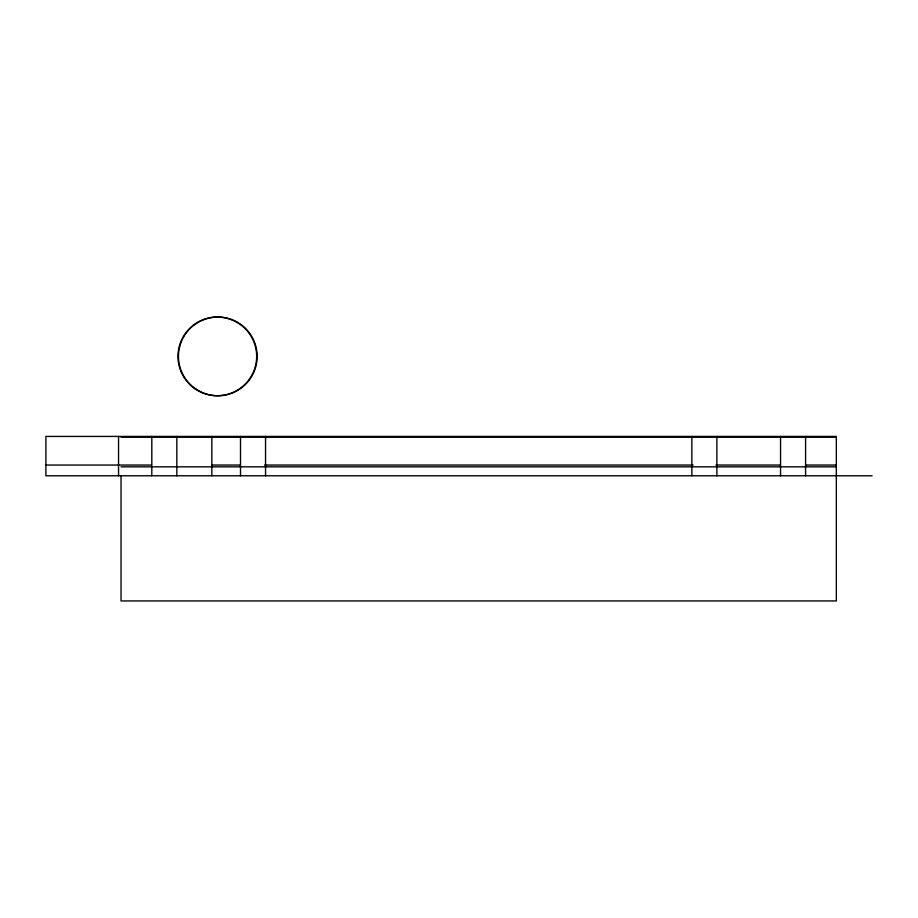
<?xml version="1.0" encoding="UTF-8"?>
<svg xmlns="http://www.w3.org/2000/svg" width="918" height="918" viewBox="0 0 918 918"><rect width="100%" height="100%" fill="white"/><g stroke="black" fill="none" stroke-linecap="round" stroke-linejoin="round"><path stroke-width="1.38" d="M121.05 437.152L836.332 437.152M45.9 465.047L118.215 465.047M118.548 465.047L151.504 465.047M211.679 465.047L240.332 465.047M264.682 465.047L693.067 465.047M715.983 465.047L780.461 465.047M806.245 465.047L836.332 465.047M121.05 466.826L836.332 466.826M872.1 475.776L45.9 475.776L45.9 436.429L836.332 436.429L836.332 600.946L121.05 600.946L121.05 475.776M805.579 436.429L805.579 475.776M780.541 436.429L780.541 475.776M716.878 436.429L716.878 475.776M691.851 436.429L691.851 475.776M265.543 436.429L265.543 475.776M240.505 436.429L240.505 475.776M211.817 436.429L211.817 475.776M176.841 436.429L176.841 475.776M151.814 436.429L151.814 475.776M118.548 436.429L118.548 475.776M195.282 388.968A39.336 39.336 0 0 0 256.57 359.202A39.336 39.336 0 0 0 200.135 321.013A39.336 39.336 0 0 0 195.282 388.968M195.741 388.98A39.336 39.336 0 0 0 257.029 359.202A39.336 39.336 0 0 0 200.606 321.013A39.336 39.336 0 0 0 195.741 388.98"/></g></svg>
